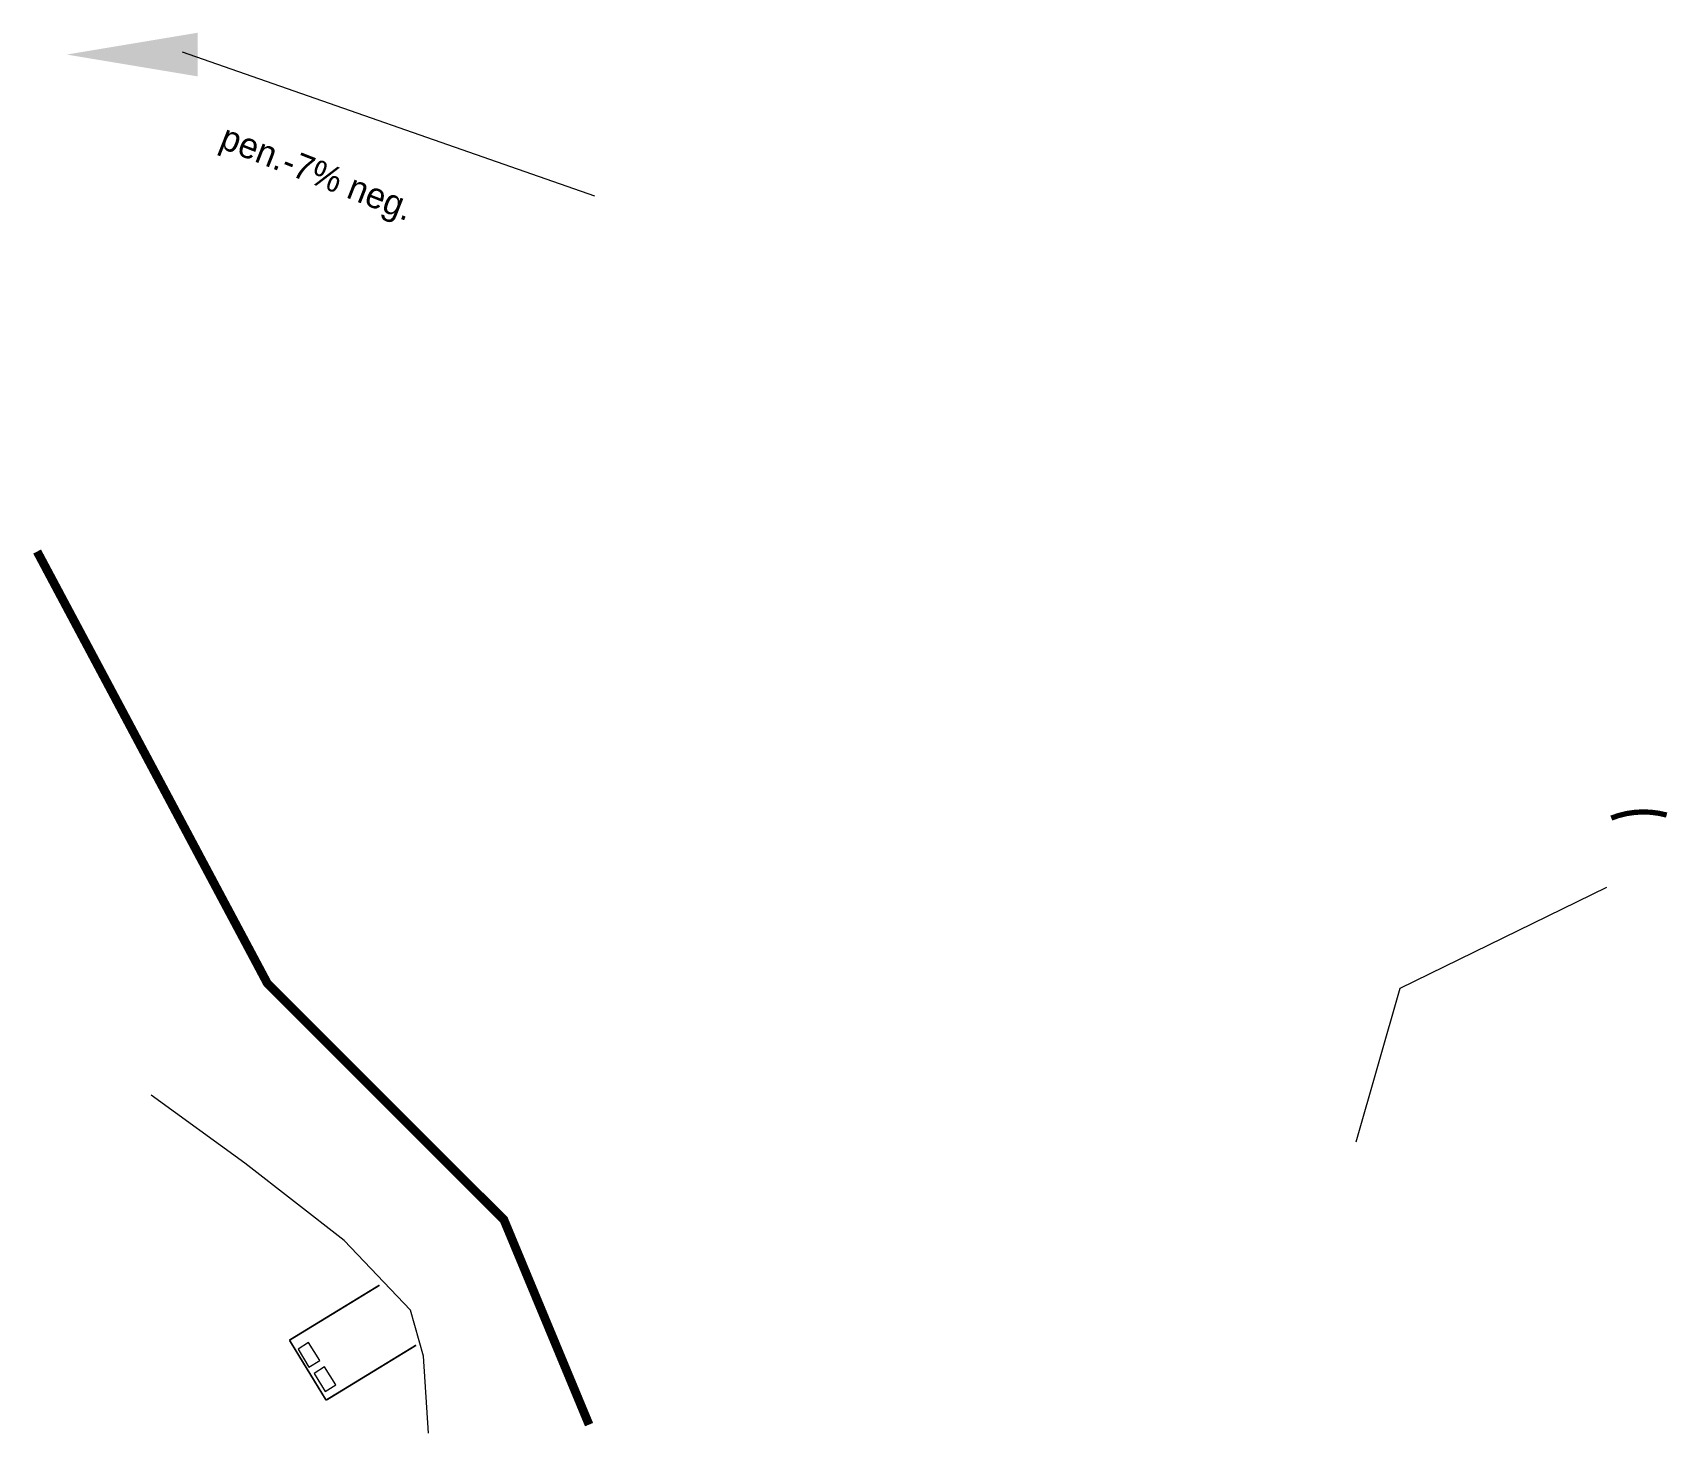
# Model space of a CAD drawing. Extents: x 10599 to 11843, y 9771 to 9967.
# Drawn here: x 10660.1 to 10753.2, y 9856.4 to 9936 of the extents above; entities that cross this region are included whole.
import ezdxf

# ---------------------------------------------------------------- set-up
doc = ezdxf.new("R2010")
doc.units = 0
doc.header["$MEASUREMENT"] = 0
doc.linetypes.add('CENTER', pattern=[2, 1.25, -0.25, 0.25, -0.25])
doc.linetypes.add('DASHED', pattern=[0.75, 0.5, -0.25])
doc.layers.add('coortxt', color=7, linetype='Continuous')
doc.layers.add('taller', color=3, linetype='Continuous')

msp = doc.modelspace()

# ---------------------------------------------------------------- linework, layer by layer
at = {"color": 7, "linetype": 'Continuous', "lineweight": 0, "flags": 128}
for points in [[(10668.588, 9934.953), (10692.064, 9926.756)], [(10735.397, 9872.936), (10737.898, 9881.685), (10749.652, 9887.435)]]:
    msp.add_lwpolyline(points, dxfattribs=at)
at = {"color": 3, "linetype": 'DASHED', "lineweight": 0, "const_width": 0.3, "flags": 128}
msp.add_lwpolyline([(10753.055, 9891.532, 0.161792), (10749.906, 9891.36)], format="xyb", dxfattribs=at)
at = {"color": 3, "linetype": 'DASHED', "lineweight": 0, "const_width": 0.1}
for points in [[(10679.82, 9864.779), (10674.7, 9861.651)], [(10676.785, 9858.238), (10674.7, 9861.651)], [(10681.905, 9861.365), (10676.785, 9858.238)]]:
    msp.add_lwpolyline(points, dxfattribs=at)
at = {"color": 7, "linetype": 'Continuous', "lineweight": 0}
msp.add_solid([(10669.477, 9936.045), (10669.477, 9933.562), (10662.029, 9934.803)], dxfattribs=at)
at = {"layer": 'coortxt', "color": 5, "linetype": 'CENTER', "lineweight": 0, "const_width": 0.5, "flags": 128}
msp.add_lwpolyline([(10691.745, 9856.845), (10686.9, 9868.503), (10673.442, 9881.954), (10660.343, 9906.524)], dxfattribs=at)
at = {"layer": 'taller', "color": 0, "linetype": 'Continuous', "lineweight": 0, "elevation": -409.092, "flags": 128}
msp.add_lwpolyline([(10682.606, 9856.354), (10682.324, 9860.737), (10681.591, 9863.354), (10677.82, 9867.332), (10672.165, 9871.728), (10666.823, 9875.601)], dxfattribs=at)
at = {"layer": 'taller', "color": 0, "linetype": 'Continuous', "lineweight": 0, "flags": 128}
for points in [[(10675.188, 9861.146), (10675.805, 9860.117), (10676.419, 9860.503), (10675.777, 9861.518)], [(10676.113, 9859.758), (10676.731, 9858.73), (10677.344, 9859.116), (10676.702, 9860.13)]]:
    msp.add_lwpolyline(points, close=True, dxfattribs=at)

# ---------------------------------------------------------------- texts
at = {"color": 7, "linetype": 'Continuous', "lineweight": 0, "insert": (10671.166, 9930.886), "char_height": 1.45228, "width": 17.00448, "attachment_point": 1, "rotation": 338.56013}
msp.add_mtext('pen.-7% neg.', dxfattribs=at)

doc.saveas('drawing.dxf')
